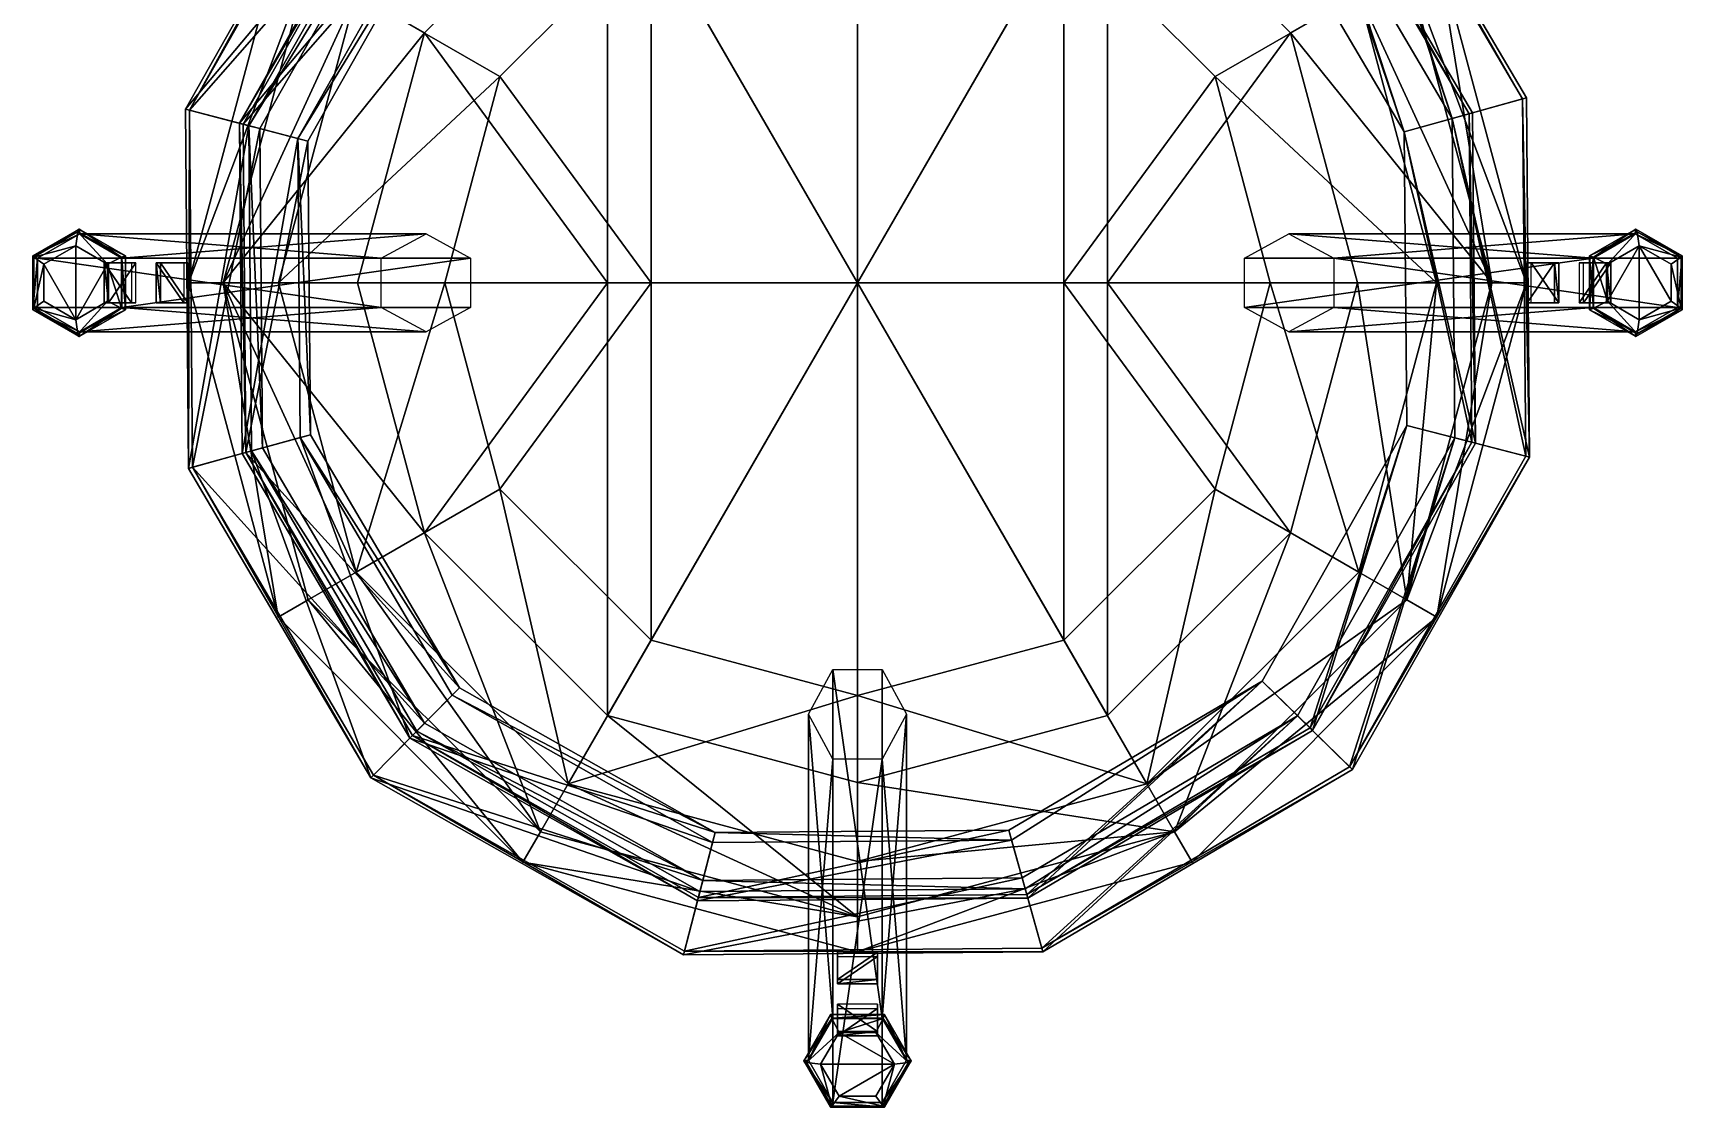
# Model space of a CAD drawing. Extents: x -0.438 to 0.438, y -0.438 to 0.438.
# Drawn here: x -0.438 to 0.438, y -0.438 to 0.133 of the extents above; entities that cross this region are included whole.
import ezdxf

# ---------------------------------------------------------------- set-up
doc = ezdxf.new("R2010")
doc.units = 0

msp = doc.modelspace()

# ---------------------------------------------------------------- linework, layer by layer
for points in [[(0, 0.2654, 1.72727), (-0.1327, 0.22984, 1.72727), (0, 0, 1.72727)], [(0.1327, 0.22984, 1.72727), (0, 0.2654, 1.72727), (0, 0, 1.72727)], [(-0.26275, 0.25821, 0.43376), (-0.35674, 0.09221, 0.43376), (-0.35471, 0.09168, 0.47441)], [(-0.26275, 0.25821, 0.43376), (-0.23801, 0.23376, 0.43278), (-0.35674, 0.09221, 0.43376)], [(-0.26126, 0.25674, 0.47441), (-0.26275, 0.25821, 0.43376), (-0.35471, 0.09168, 0.47441)], [(-0.26126, 0.25674, 0.47441), (-0.35471, 0.09168, 0.47441), (-0.23371, 0.22954, 0.48571)], [(0.31575, 0.08727, 0.43278), (0.2297, 0.23345, 0.43278), (0.25839, 0.2626, 0.43376)], [(0.25693, 0.26111, 0.47441), (0.2297, 0.23345, 0.48571), (0.31575, 0.08727, 0.48571)], [(0.25839, 0.2626, 0.43376), (0.25693, 0.26111, 0.47441), (0.35315, 0.09765, 0.47441)], [(0.35315, 0.09765, 0.47441), (0.25693, 0.26111, 0.47441), (0.31575, 0.08727, 0.48571)], [(0.35516, 0.09821, 0.43376), (0.25839, 0.2626, 0.43376), (0.35315, 0.09765, 0.47441)], [(0.35516, 0.09821, 0.43376), (0.31575, 0.08727, 0.43278), (0.25839, 0.2626, 0.43376)], [(-0.24166, 0.23741, 0.68178), (-0.2189, 0.21493, 0.68073), (-0.32809, 0.08476, 0.68178)], [(-0.24166, 0.23741, 0.68178), (-0.32809, 0.08476, 0.68178), (-0.24029, 0.23606, 0.72521)], [(0.29032, 0.08022, 0.68073), (0.2112, 0.21464, 0.68073), (0.23758, 0.24145, 0.68178)], [(0.23624, 0.24008, 0.72521), (0.2112, 0.21464, 0.73729), (0.29032, 0.08022, 0.73729)], [(0.23758, 0.24145, 0.68178), (0.23624, 0.24008, 0.72521), (0.32472, 0.08977, 0.72521)], [(0.32472, 0.08977, 0.72521), (0.23624, 0.24008, 0.72521), (0.29032, 0.08022, 0.73729)], [(0.32657, 0.09028, 0.68178), (0.23758, 0.24145, 0.68178), (0.32472, 0.08977, 0.72521)], [(0.32657, 0.09028, 0.68178), (0.29032, 0.08022, 0.68073), (0.23758, 0.24145, 0.68178)], [(-0.23801, 0.23376, 0.43278), (-0.32311, 0.08344, 0.43278), (-0.35674, 0.09221, 0.43376)], [(-0.35471, 0.09168, 0.47441), (-0.31728, 0.08193, 0.48571), (-0.23371, 0.22954, 0.48571)], [(-0.32809, 0.08476, 0.68178), (-0.32623, 0.08428, 0.72521), (-0.24029, 0.23606, 0.72521)], [(-0.24029, 0.23606, 0.72521), (-0.32623, 0.08428, 0.72521), (-0.21495, 0.21105, 0.73729)], [(-0.23801, 0.23376, 0.43278), (-0.23371, 0.22954, 0.48571), (-0.32311, 0.08344, 0.43278)], [(-0.23371, 0.22954, 0.48571), (-0.31728, 0.08193, 0.48571), (-0.32311, 0.08344, 0.43278)], [(-0.1327, 0.22984, 1.72727), (-0.22984, 0.1327, 1.72727), (-0.1327, 0, 1.72727)], [(-0.1327, 0.22984, 1.72727), (-0.1327, 0, 1.72727), (0, 0, 1.72727)], [(0.1327, 0, 1.72727), (0.1327, 0.22984, 1.72727), (0, 0, 1.72727)], [(0.22984, 0.1327, 1.72727), (0.1327, 0.22984, 1.72727), (0.1327, 0, 1.72727)], [(0.1327, 0.22984, 1.72727), (0.22984, 0.1327, 1.72727), (0.2916, 0.16836, 1.71424)], [(0.2297, 0.23345, 0.48571), (0.2297, 0.23345, 0.43278), (0.31575, 0.08727, 0.43278)], [(0.31575, 0.08727, 0.48571), (0.2297, 0.23345, 0.48571), (0.31575, 0.08727, 0.43278)], [(-0.10958, 0.18981, 1.70071), (0, 0.21917, 1.70071), (0, 0, 1.70071)], [(0, 0.21917, 1.70071), (0.10959, 0.18981, 1.70071), (0, 0, 1.70071)], [(-0.2189, 0.21493, 0.68073), (-0.29717, 0.0767, 0.68073), (-0.32809, 0.08476, 0.68178)], [(-0.32623, 0.08428, 0.72521), (-0.2918, 0.07531, 0.73729), (-0.21495, 0.21105, 0.73729)], [(-0.2189, 0.21493, 0.68073), (-0.21495, 0.21105, 0.73729), (-0.29717, 0.0767, 0.68073)], [(-0.21495, 0.21105, 0.73729), (-0.2918, 0.07531, 0.73729), (-0.29717, 0.0767, 0.68073)], [(0.2112, 0.21464, 0.73729), (0.2112, 0.21464, 0.68073), (0.29032, 0.08022, 0.68073)], [(0.29032, 0.08022, 0.73729), (0.2112, 0.21464, 0.73729), (0.29032, 0.08022, 0.68073)], [(-0.18981, 0.10959, 1.70071), (-0.26615, 0.15366, 1.65391), (-0.10958, 0.18981, 1.70071)], [(-0.18981, 0.10959, 1.70071), (-0.10958, 0.18981, 1.70071), (-0.10958, 0, 1.70071)], [(-0.10958, 0, 1.70071), (-0.10958, 0.18981, 1.70071), (0, 0, 1.70071)], [(0.10959, 0.18981, 1.70071), (0.10959, 0, 1.70071), (0, 0, 1.70071)], [(0.26616, 0.15366, 1.65391), (0.18981, 0.10959, 1.70071), (0.10959, 0.18981, 1.70071)], [(0.10959, 0.18981, 1.70071), (0.18981, 0.10959, 1.70071), (0.10959, 0, 1.70071)], [(-0.2916, 0.16836, 1.71424), (-0.30765, 0.17762, 1.68819), (-0.35525, 0, 1.68819)], [(-0.35525, 0, 1.68819), (-0.30765, 0.17762, 1.68819), (-0.2916, 0.16836, 1.66023)], [(0.30765, 0.17762, 1.68819), (0.35525, 0, 1.68819), (0.2916, 0.16836, 1.66023)], [(0.2916, 0.16836, 1.71424), (0.33672, 0, 1.71424), (0.30765, 0.17762, 1.68819)], [(0.33672, 0, 1.71424), (0.35525, 0, 1.68819), (0.30765, 0.17762, 1.68819)], [(-0.33671, 0, 1.71424), (-0.2916, 0.16836, 1.71424), (-0.35525, 0, 1.68819)], [(-0.33671, 0, 1.66023), (-0.35525, 0, 1.68819), (-0.2916, 0.16836, 1.66023)], [(-0.22984, 0.1327, 1.72727), (-0.2916, 0.16836, 1.71424), (-0.33671, 0, 1.71424)], [(-0.33671, 0, 1.66023), (-0.2916, 0.16836, 1.66023), (-0.26615, 0.15366, 1.65391)], [(0.2916, 0.16836, 1.71424), (0.22984, 0.1327, 1.72727), (0.33672, 0, 1.71424)], [(0.2916, 0.16836, 1.66023), (0.33672, 0, 1.66023), (0.26616, 0.15366, 1.65391)], [(0.35525, 0, 1.68819), (0.33672, 0, 1.66023), (0.2916, 0.16836, 1.66023)], [(-0.30733, 0, 1.65391), (-0.33671, 0, 1.66023), (-0.26615, 0.15366, 1.65391)], [(-0.30733, 0, 1.65391), (-0.26615, 0.15366, 1.65391), (-0.18981, 0.10959, 1.70071)], [(0.26616, 0.15366, 1.65391), (0.30733, 0, 1.65391), (0.18981, 0.10959, 1.70071)], [(0.33672, 0, 1.66023), (0.30733, 0, 1.65391), (0.26616, 0.15366, 1.65391)], [(-0.2654, 0, 1.72727), (-0.22984, 0.1327, 1.72727), (-0.33671, 0, 1.71424)], [(-0.22984, 0.1327, 1.72727), (-0.2654, 0, 1.72727), (-0.1327, 0, 1.72727)], [(0.2654, 0, 1.72727), (0.22984, 0.1327, 1.72727), (0.1327, 0, 1.72727)], [(0.22984, 0.1327, 1.72727), (0.2654, 0, 1.72727), (0.33672, 0, 1.71424)], [(-0.21917, 0, 1.70071), (-0.30733, 0, 1.65391), (-0.18981, 0.10959, 1.70071)], [(-0.21917, 0, 1.70071), (-0.18981, 0.10959, 1.70071), (-0.10958, 0, 1.70071)], [(0.18981, 0.10959, 1.70071), (0.21917, 0, 1.70071), (0.10959, 0, 1.70071)], [(0.30733, 0, 1.65391), (0.21917, 0, 1.70071), (0.18981, 0.10959, 1.70071)], [(0.31575, 0.08727, 0.43278), (0.35516, 0.09821, 0.43376), (0.35677, -0.09254, 0.43376)], [(0.35475, -0.09202, 0.47441), (0.35315, 0.09765, 0.47441), (0.31575, 0.08727, 0.48571)], [(0.35677, -0.09254, 0.43376), (0.35516, 0.09821, 0.43376), (0.35315, 0.09765, 0.47441)], [(0.35475, -0.09202, 0.47441), (0.35677, -0.09254, 0.43376), (0.35315, 0.09765, 0.47441)], [(-0.35674, 0.09221, 0.43376), (-0.32311, 0.08344, 0.43278), (-0.35513, -0.09855, 0.43376)], [(-0.35674, 0.09221, 0.43376), (-0.35513, -0.09855, 0.43376), (-0.35471, 0.09168, 0.47441)], [(-0.35513, -0.09855, 0.43376), (-0.35311, -0.09799, 0.47441), (-0.35471, 0.09168, 0.47441)], [(-0.35471, 0.09168, 0.47441), (-0.35311, -0.09799, 0.47441), (-0.31728, 0.08193, 0.48571)], [(0.29032, 0.08022, 0.68073), (0.32657, 0.09028, 0.68178), (0.32805, -0.08514, 0.68178)], [(0.32619, -0.08466, 0.72521), (0.32472, 0.08977, 0.72521), (0.29032, 0.08022, 0.73729)], [(0.32805, -0.08514, 0.68178), (0.32657, 0.09028, 0.68178), (0.32472, 0.08977, 0.72521)], [(0.32619, -0.08466, 0.72521), (0.32805, -0.08514, 0.68178), (0.32472, 0.08977, 0.72521)], [(-0.32311, 0.08344, 0.43278), (-0.32166, -0.0893, 0.43278), (-0.35513, -0.09855, 0.43376)], [(-0.35311, -0.09799, 0.47441), (-0.31585, -0.08769, 0.48571), (-0.31728, 0.08193, 0.48571)], [(-0.32809, 0.08476, 0.68178), (-0.32661, -0.09066, 0.68178), (-0.32476, -0.09015, 0.72521)], [(-0.32809, 0.08476, 0.68178), (-0.29717, 0.0767, 0.68073), (-0.32661, -0.09066, 0.68178)], [(-0.32623, 0.08428, 0.72521), (-0.32809, 0.08476, 0.68178), (-0.32476, -0.09015, 0.72521)], [(-0.32623, 0.08428, 0.72521), (-0.32476, -0.09015, 0.72521), (-0.2918, 0.07531, 0.73729)], [(-0.31585, -0.08769, 0.48571), (-0.32166, -0.0893, 0.43278), (-0.32311, 0.08344, 0.43278)], [(-0.31728, 0.08193, 0.48571), (-0.31585, -0.08769, 0.48571), (-0.32311, 0.08344, 0.43278)], [(0.29032, 0.08022, 0.73729), (0.29032, 0.08022, 0.68073), (0.29164, -0.07576, 0.68073)], [(0.29164, -0.07576, 0.73729), (0.32619, -0.08466, 0.72521), (0.29032, 0.08022, 0.73729)], [(0.29164, -0.07576, 0.73729), (0.29032, 0.08022, 0.73729), (0.29164, -0.07576, 0.68073)], [(0.29164, -0.07576, 0.68073), (0.29032, 0.08022, 0.68073), (0.32805, -0.08514, 0.68178)], [(0.31575, 0.08727, 0.48571), (0.31575, 0.08727, 0.43278), (0.31718, -0.08235, 0.43278)], [(0.31718, -0.08235, 0.48571), (0.35475, -0.09202, 0.47441), (0.31575, 0.08727, 0.48571)], [(0.31718, -0.08235, 0.48571), (0.31575, 0.08727, 0.48571), (0.31718, -0.08235, 0.43278)], [(0.31718, -0.08235, 0.43278), (0.31575, 0.08727, 0.43278), (0.35677, -0.09254, 0.43376)], [(-0.29717, 0.0767, 0.68073), (-0.29583, -0.08215, 0.68073), (-0.32661, -0.09066, 0.68178)], [(-0.32476, -0.09015, 0.72521), (-0.29049, -0.08067, 0.73729), (-0.2918, 0.07531, 0.73729)], [(-0.29049, -0.08067, 0.73729), (-0.29583, -0.08215, 0.68073), (-0.29717, 0.0767, 0.68073)], [(-0.2918, 0.07531, 0.73729), (-0.29049, -0.08067, 0.73729), (-0.29717, 0.0767, 0.68073)], [(-0.43775, 0.01428, 0.01508), (-0.41316, 0.02857, 0.01238), (-0.43733, 0.01354, 0.00713)], [(-0.41316, 0.02857, 0.01238), (-0.43775, 0.01428, 0.01508), (-0.41295, 0.02606, 0.0143)], [(-0.41316, 0.02857, 0.01238), (-0.41402, 0.02708, 0.00457), (-0.43733, 0.01354, 0.00713)], [(-0.43733, 0.01354, 0.00713), (-0.41402, 0.02708, 0.00457), (-0.41502, 0.01965, -0.00457)], [(-0.41502, 0.01965, -0.00457), (-0.41402, 0.02708, 0.00457), (-0.39811, 0.00982, -0.00643)], [(-0.41402, 0.02708, 0.00457), (-0.41316, 0.02857, 0.01238), (-0.3907, 0.01354, 0.00201)], [(-0.41402, 0.02708, 0.00457), (-0.3907, 0.01354, 0.00201), (-0.39811, 0.00982, -0.00643)], [(-0.41316, 0.02857, 0.01238), (-0.38857, 0.01428, 0.00968), (-0.3907, 0.01354, 0.00201)], [(-0.38857, 0.01428, 0.00968), (-0.41316, 0.02857, 0.01238), (-0.41295, 0.02606, 0.0143)], [(0.38857, 0.01428, 0.00968), (0.41316, 0.02857, 0.01238), (0.39071, 0.01354, 0.00201)], [(0.41316, 0.02857, 0.01238), (0.38857, 0.01428, 0.00968), (0.41295, 0.02606, 0.0143)], [(0.41316, 0.02857, 0.01238), (0.41402, 0.02708, 0.00457), (0.39071, 0.01354, 0.00201)], [(0.39071, 0.01354, 0.00201), (0.41402, 0.02708, 0.00457), (0.39811, 0.00982, -0.00643)], [(0.41402, 0.02708, 0.00457), (0.41502, 0.01965, -0.00457), (0.39811, 0.00982, -0.00643)], [(0.43775, 0.01428, 0.01508), (0.41316, 0.02857, 0.01238), (0.41295, 0.02606, 0.0143)], [(0.41316, 0.02857, 0.01238), (0.43775, 0.01428, 0.01508), (0.41402, 0.02708, 0.00457)], [(0.43775, 0.01428, 0.01508), (0.43734, 0.01354, 0.00713), (0.41402, 0.02708, 0.00457)], [(0.41402, 0.02708, 0.00457), (0.43734, 0.01354, 0.00713), (0.41502, 0.01965, -0.00457)], [(-0.43775, 0.01428, 0.01508), (-0.43538, 0.01303, 0.01677), (-0.41295, 0.02606, 0.0143)], [(-0.43194, 0.00982, -0.00272), (-0.43733, 0.01354, 0.00713), (-0.41502, 0.01965, -0.00457)], [(-0.43538, 0.01303, 0.01677), (-0.25295, 0.01303, 1.67838), (-0.41295, 0.02606, 0.0143)], [(-0.41502, 0.01965, -0.00457), (-0.41502, -0.01965, -0.00457), (-0.43194, 0.00982, -0.00272)], [(-0.41502, -0.01965, -0.00457), (-0.41502, 0.01965, -0.00457), (-0.39811, 0.00982, -0.00643)], [(-0.25295, 0.01303, 1.67838), (-0.22904, 0.02606, 1.68928), (-0.41295, 0.02606, 0.0143)], [(-0.41295, 0.02606, 0.0143), (-0.22904, 0.02606, 1.68928), (-0.39052, 0.01303, 0.01184)], [(-0.39052, 0.01303, 0.01184), (-0.38857, 0.01428, 0.00968), (-0.41295, 0.02606, 0.0143)], [(-0.22904, 0.02606, 1.68928), (-0.20539, 0.01303, 1.7031), (-0.39052, 0.01303, 0.01184)], [(0.39052, 0.01303, 0.01184), (0.20539, 0.01303, 1.7031), (0.22904, 0.02606, 1.68928)], [(0.41295, 0.02606, 0.0143), (0.22904, 0.02606, 1.68928), (0.25295, 0.01303, 1.67838)], [(0.41295, 0.02606, 0.0143), (0.39052, 0.01303, 0.01184), (0.22904, 0.02606, 1.68928)], [(0.43539, 0.01303, 0.01677), (0.41295, 0.02606, 0.0143), (0.25295, 0.01303, 1.67838)], [(0.38857, 0.01428, 0.00968), (0.39052, 0.01303, 0.01184), (0.41295, 0.02606, 0.0143)], [(0.41502, 0.01965, -0.00457), (0.41502, -0.01965, -0.00457), (0.39811, -0.00982, -0.00643)], [(0.39811, 0.00982, -0.00643), (0.41502, 0.01965, -0.00457), (0.39811, -0.00982, -0.00643)], [(0.43539, 0.01303, 0.01677), (0.43775, 0.01428, 0.01508), (0.41295, 0.02606, 0.0143)], [(0.41502, 0.01965, -0.00457), (0.43194, 0.00982, -0.00272), (0.43194, -0.00982, -0.00272)], [(0.43734, 0.01354, 0.00713), (0.43194, 0.00982, -0.00272), (0.41502, 0.01965, -0.00457)], [(0.41502, -0.01965, -0.00457), (0.41502, 0.01965, -0.00457), (0.43194, -0.00982, -0.00272)], [(-0.43775, 0.01428, 0.01508), (-0.43733, 0.01354, 0.00713), (-0.43733, -0.01354, 0.00713)], [(-0.43775, -0.01428, 0.01508), (-0.43775, 0.01428, 0.01508), (-0.43733, -0.01354, 0.00713)], [(-0.43775, 0.01428, 0.01508), (-0.43775, -0.01428, 0.01508), (-0.43538, 0.01303, 0.01677)], [(-0.43775, -0.01428, 0.01508), (-0.43538, -0.01303, 0.01677), (-0.43538, 0.01303, 0.01677)], [(-0.43733, -0.01354, 0.00713), (-0.43733, 0.01354, 0.00713), (-0.43194, 0.00982, -0.00272)], [(-0.43194, -0.00982, -0.00272), (-0.43733, -0.01354, 0.00713), (-0.43194, 0.00982, -0.00272)], [(-0.25295, -0.01303, 1.67838), (-0.25295, 0.01303, 1.67838), (-0.43538, 0.01303, 0.01677)], [(-0.43538, -0.01303, 0.01677), (-0.25295, -0.01303, 1.67838), (-0.43538, 0.01303, 0.01677)], [(-0.41502, -0.01965, -0.00457), (-0.43194, -0.00982, -0.00272), (-0.43194, 0.00982, -0.00272)], [(-0.39811, -0.00982, -0.00643), (-0.41502, -0.01965, -0.00457), (-0.39811, 0.00982, -0.00643)], [(-0.38536, 0.01059, 0.44502), (-0.39992, 0.01059, 0.44662), (-0.39765, 0.01059, 0.46738)], [(-0.39992, 0.01059, 0.44662), (-0.38536, 0.01059, 0.44502), (-0.38536, -0.01059, 0.44502)], [(-0.39765, -0.01059, 0.46738), (-0.39765, 0.01059, 0.46738), (-0.39992, 0.01059, 0.44662)], [(-0.39992, -0.01059, 0.44662), (-0.39992, 0.01059, 0.44662), (-0.38536, -0.01059, 0.44502)], [(-0.39992, -0.01059, 0.44662), (-0.39765, -0.01059, 0.46738), (-0.39992, 0.01059, 0.44662)], [(-0.3907, 0.01354, 0.00201), (-0.3907, -0.01354, 0.00201), (-0.39811, 0.00982, -0.00643)], [(-0.3907, -0.01354, 0.00201), (-0.39811, -0.00982, -0.00643), (-0.39811, 0.00982, -0.00643)], [(-0.39765, -0.01059, 0.46738), (-0.38309, -0.01059, 0.46578), (-0.38309, 0.01059, 0.46578)], [(-0.38309, 0.01059, 0.46578), (-0.38536, 0.01059, 0.44502), (-0.39765, 0.01059, 0.46738)], [(-0.39765, 0.01059, 0.46738), (-0.39765, -0.01059, 0.46738), (-0.38309, 0.01059, 0.46578)], [(-0.38857, 0.01428, 0.00968), (-0.38857, -0.01428, 0.00968), (-0.3907, 0.01354, 0.00201)], [(-0.38857, -0.01428, 0.00968), (-0.3907, -0.01354, 0.00201), (-0.3907, 0.01354, 0.00201)], [(-0.38857, -0.01428, 0.00968), (-0.38857, 0.01428, 0.00968), (-0.39052, 0.01303, 0.01184)], [(-0.20539, 0.01303, 1.7031), (-0.20539, -0.01303, 1.7031), (-0.39052, -0.01303, 0.01184)], [(-0.39052, 0.01303, 0.01184), (-0.20539, 0.01303, 1.7031), (-0.39052, -0.01303, 0.01184)], [(-0.39052, -0.01303, 0.01184), (-0.38857, -0.01428, 0.00968), (-0.39052, 0.01303, 0.01184)], [(-0.37231, 0.01059, 0.69827), (-0.35775, 0.01059, 0.69667), (-0.35775, -0.01059, 0.69667)], [(-0.35775, 0.01059, 0.69667), (-0.37231, 0.01059, 0.69827), (-0.37003, 0.01059, 0.71903)], [(-0.37003, -0.01059, 0.71903), (-0.37003, 0.01059, 0.71903), (-0.37231, 0.01059, 0.69827)], [(-0.37231, -0.01059, 0.69827), (-0.37231, 0.01059, 0.69827), (-0.35775, -0.01059, 0.69667)], [(-0.37231, -0.01059, 0.69827), (-0.37003, -0.01059, 0.71903), (-0.37231, 0.01059, 0.69827)], [(-0.37003, 0.01059, 0.71903), (-0.37003, -0.01059, 0.71903), (-0.35547, -0.01059, 0.71743)], [(-0.35547, 0.01059, 0.71743), (-0.35775, 0.01059, 0.69667), (-0.37003, 0.01059, 0.71903)], [(-0.35547, 0.01059, 0.71743), (-0.37003, 0.01059, 0.71903), (-0.35547, -0.01059, 0.71743)], [(0.20539, -0.01303, 1.7031), (0.20539, 0.01303, 1.7031), (0.39052, 0.01303, 0.01184)], [(0.39052, -0.01303, 0.01184), (0.20539, -0.01303, 1.7031), (0.39052, 0.01303, 0.01184)], [(0.25295, 0.01303, 1.67838), (0.25295, -0.01303, 1.67838), (0.43539, -0.01303, 0.01677)], [(0.43539, 0.01303, 0.01677), (0.25295, 0.01303, 1.67838), (0.43539, -0.01303, 0.01677)], [(0.37003, 0.01059, 0.71903), (0.35547, 0.01059, 0.71743), (0.35547, -0.01059, 0.71743)], [(0.35547, 0.01059, 0.71743), (0.37003, 0.01059, 0.71903), (0.35775, 0.01059, 0.69667)], [(0.37003, -0.01059, 0.71903), (0.37003, 0.01059, 0.71903), (0.35547, -0.01059, 0.71743)], [(0.37231, -0.01059, 0.69827), (0.35775, -0.01059, 0.69667), (0.35775, 0.01059, 0.69667)], [(0.37003, 0.01059, 0.71903), (0.37231, 0.01059, 0.69827), (0.35775, 0.01059, 0.69667)], [(0.37231, 0.01059, 0.69827), (0.37231, -0.01059, 0.69827), (0.35775, 0.01059, 0.69667)], [(0.37003, 0.01059, 0.71903), (0.37003, -0.01059, 0.71903), (0.37231, -0.01059, 0.69827)], [(0.37231, 0.01059, 0.69827), (0.37003, 0.01059, 0.71903), (0.37231, -0.01059, 0.69827)], [(0.39765, 0.01059, 0.46738), (0.38309, 0.01059, 0.46578), (0.38309, -0.01059, 0.46578)], [(0.38309, 0.01059, 0.46578), (0.39765, 0.01059, 0.46738), (0.38537, 0.01059, 0.44502)], [(0.39765, -0.01059, 0.46738), (0.39765, 0.01059, 0.46738), (0.38309, -0.01059, 0.46578)], [(0.39993, 0.01059, 0.44662), (0.39993, -0.01059, 0.44662), (0.38537, -0.01059, 0.44502)], [(0.39765, 0.01059, 0.46738), (0.39993, 0.01059, 0.44662), (0.38537, 0.01059, 0.44502)], [(0.38537, 0.01059, 0.44502), (0.39993, 0.01059, 0.44662), (0.38537, -0.01059, 0.44502)], [(0.38857, 0.01428, 0.00968), (0.39071, 0.01354, 0.00201), (0.39071, -0.01354, 0.00201)], [(0.38857, -0.01428, 0.00968), (0.38857, 0.01428, 0.00968), (0.39071, -0.01354, 0.00201)], [(0.38857, 0.01428, 0.00968), (0.38857, -0.01428, 0.00968), (0.39052, 0.01303, 0.01184)], [(0.38857, -0.01428, 0.00968), (0.39052, -0.01303, 0.01184), (0.39052, 0.01303, 0.01184)], [(0.39071, 0.01354, 0.00201), (0.39811, 0.00982, -0.00643), (0.39811, -0.00982, -0.00643)], [(0.39071, -0.01354, 0.00201), (0.39071, 0.01354, 0.00201), (0.39811, -0.00982, -0.00643)], [(0.39765, 0.01059, 0.46738), (0.39765, -0.01059, 0.46738), (0.39993, -0.01059, 0.44662)], [(0.39993, 0.01059, 0.44662), (0.39765, 0.01059, 0.46738), (0.39993, -0.01059, 0.44662)], [(0.43734, 0.01354, 0.00713), (0.43734, -0.01354, 0.00713), (0.43194, 0.00982, -0.00272)], [(0.43734, -0.01354, 0.00713), (0.43194, -0.00982, -0.00272), (0.43194, 0.00982, -0.00272)], [(0.43775, 0.01428, 0.01508), (0.43539, 0.01303, 0.01677), (0.43539, -0.01303, 0.01677)], [(0.43775, -0.01428, 0.01508), (0.43775, 0.01428, 0.01508), (0.43539, -0.01303, 0.01677)], [(0.43775, 0.01428, 0.01508), (0.43775, -0.01428, 0.01508), (0.43734, 0.01354, 0.00713)], [(0.43775, -0.01428, 0.01508), (0.43734, -0.01354, 0.00713), (0.43734, 0.01354, 0.00713)], [(-0.33671, 0, 1.71424), (-0.35525, 0, 1.68819), (-0.30765, -0.17762, 1.68819)], [(-0.30765, -0.17762, 1.68819), (-0.35525, 0, 1.68819), (-0.33671, 0, 1.66023)], [(-0.22984, -0.1327, 1.72727), (-0.2654, 0, 1.72727), (-0.33671, 0, 1.71424)], [(-0.33671, 0, 1.66023), (-0.30733, 0, 1.65391), (-0.26615, -0.15366, 1.65391)], [(-0.2916, -0.16836, 1.71424), (-0.33671, 0, 1.71424), (-0.30765, -0.17762, 1.68819)], [(-0.2916, -0.16836, 1.71424), (-0.22984, -0.1327, 1.72727), (-0.33671, 0, 1.71424)], [(-0.2916, -0.16836, 1.66023), (-0.30765, -0.17762, 1.68819), (-0.33671, 0, 1.66023)], [(-0.2916, -0.16836, 1.66023), (-0.33671, 0, 1.66023), (-0.26615, -0.15366, 1.65391)], [(-0.26615, -0.15366, 1.65391), (-0.30733, 0, 1.65391), (-0.21917, 0, 1.70071)], [(-0.18981, -0.10958, 1.70071), (-0.26615, -0.15366, 1.65391), (-0.21917, 0, 1.70071)], [(-0.2654, 0, 1.72727), (-0.22984, -0.1327, 1.72727), (-0.1327, 0, 1.72727)], [(-0.22984, -0.1327, 1.72727), (-0.1327, -0.22984, 1.72727), (-0.1327, 0, 1.72727)], [(-0.18981, -0.10958, 1.70071), (-0.21917, 0, 1.70071), (-0.10958, 0, 1.70071)], [(-0.10958, -0.18981, 1.70071), (-0.18981, -0.10958, 1.70071), (-0.10958, 0, 1.70071)], [(-0.1327, -0.22984, 1.72727), (0, -0.2654, 1.72727), (0, 0, 1.72727)], [(-0.1327, 0, 1.72727), (-0.1327, -0.22984, 1.72727), (0, 0, 1.72727)], [(-0.10958, -0.18981, 1.70071), (-0.10958, 0, 1.70071), (0, 0, 1.70071)], [(0, -0.21917, 1.70071), (-0.10958, -0.18981, 1.70071), (0, 0, 1.70071)], [(0.1327, -0.22984, 1.72727), (0.1327, 0, 1.72727), (0, 0, 1.72727)], [(0.10959, -0.18981, 1.70071), (0, -0.21917, 1.70071), (0, 0, 1.70071)], [(0, -0.2654, 1.72727), (0.1327, -0.22984, 1.72727), (0, 0, 1.72727)], [(0.10959, 0, 1.70071), (0.10959, -0.18981, 1.70071), (0, 0, 1.70071)], [(0.18981, -0.10958, 1.70071), (0.10959, -0.18981, 1.70071), (0.10959, 0, 1.70071)], [(0.21917, 0, 1.70071), (0.18981, -0.10958, 1.70071), (0.10959, 0, 1.70071)], [(0.22984, -0.1327, 1.72727), (0.2654, 0, 1.72727), (0.1327, 0, 1.72727)], [(0.1327, -0.22984, 1.72727), (0.22984, -0.1327, 1.72727), (0.1327, 0, 1.72727)], [(0.26615, -0.15366, 1.65391), (0.18981, -0.10958, 1.70071), (0.21917, 0, 1.70071)], [(0.30733, 0, 1.65391), (0.26615, -0.15366, 1.65391), (0.21917, 0, 1.70071)], [(0.2654, 0, 1.72727), (0.22984, -0.1327, 1.72727), (0.2916, -0.16836, 1.71424)], [(0.33672, 0, 1.71424), (0.2654, 0, 1.72727), (0.2916, -0.16836, 1.71424)], [(0.2916, -0.16836, 1.66023), (0.26615, -0.15366, 1.65391), (0.30733, 0, 1.65391)], [(0.2916, -0.16836, 1.71424), (0.30765, -0.17762, 1.68819), (0.35525, 0, 1.68819)], [(0.30765, -0.17762, 1.68819), (0.2916, -0.16836, 1.66023), (0.33672, 0, 1.66023)], [(0.33672, 0, 1.71424), (0.2916, -0.16836, 1.71424), (0.35525, 0, 1.68819)], [(0.33672, 0, 1.66023), (0.2916, -0.16836, 1.66023), (0.30733, 0, 1.65391)], [(0.35525, 0, 1.68819), (0.30765, -0.17762, 1.68819), (0.33672, 0, 1.66023)], [(-0.43538, -0.01303, 0.01677), (-0.43775, -0.01428, 0.01508), (-0.41295, -0.02606, 0.0143)], [(-0.41316, -0.02856, 0.01238), (-0.43775, -0.01428, 0.01508), (-0.43733, -0.01354, 0.00713)], [(-0.43775, -0.01428, 0.01508), (-0.41316, -0.02856, 0.01238), (-0.41295, -0.02606, 0.0143)], [(-0.43733, -0.01354, 0.00713), (-0.43194, -0.00982, -0.00272), (-0.41502, -0.01965, -0.00457)], [(-0.41402, -0.02708, 0.00457), (-0.43733, -0.01354, 0.00713), (-0.41502, -0.01965, -0.00457)], [(-0.41402, -0.02708, 0.00457), (-0.41316, -0.02856, 0.01238), (-0.43733, -0.01354, 0.00713)], [(-0.43538, -0.01303, 0.01677), (-0.41295, -0.02606, 0.0143), (-0.25295, -0.01303, 1.67838)], [(-0.41402, -0.02708, 0.00457), (-0.41502, -0.01965, -0.00457), (-0.39811, -0.00982, -0.00643)], [(-0.3907, -0.01354, 0.00201), (-0.41402, -0.02708, 0.00457), (-0.39811, -0.00982, -0.00643)], [(-0.41316, -0.02856, 0.01238), (-0.41402, -0.02708, 0.00457), (-0.3907, -0.01354, 0.00201)], [(-0.38857, -0.01428, 0.00968), (-0.41316, -0.02856, 0.01238), (-0.3907, -0.01354, 0.00201)], [(-0.41316, -0.02856, 0.01238), (-0.38857, -0.01428, 0.00968), (-0.41295, -0.02606, 0.0143)], [(-0.41295, -0.02606, 0.0143), (-0.22904, -0.02606, 1.68928), (-0.25295, -0.01303, 1.67838)], [(-0.38857, -0.01428, 0.00968), (-0.39052, -0.01303, 0.01184), (-0.41295, -0.02606, 0.0143)], [(-0.41295, -0.02606, 0.0143), (-0.39052, -0.01303, 0.01184), (-0.22904, -0.02606, 1.68928)], [(-0.39765, -0.01059, 0.46738), (-0.39992, -0.01059, 0.44662), (-0.38536, -0.01059, 0.44502)], [(-0.38309, -0.01059, 0.46578), (-0.39765, -0.01059, 0.46738), (-0.38536, -0.01059, 0.44502)], [(-0.39052, -0.01303, 0.01184), (-0.20539, -0.01303, 1.7031), (-0.22904, -0.02606, 1.68928)], [(-0.37003, -0.01059, 0.71903), (-0.37231, -0.01059, 0.69827), (-0.35775, -0.01059, 0.69667)], [(-0.35547, -0.01059, 0.71743), (-0.37003, -0.01059, 0.71903), (-0.35775, -0.01059, 0.69667)], [(0.22904, -0.02606, 1.68928), (0.20539, -0.01303, 1.7031), (0.39052, -0.01303, 0.01184)], [(0.25295, -0.01303, 1.67838), (0.22904, -0.02606, 1.68928), (0.41295, -0.02606, 0.0143)], [(0.41295, -0.02606, 0.0143), (0.22904, -0.02606, 1.68928), (0.39052, -0.01303, 0.01184)], [(0.43539, -0.01303, 0.01677), (0.25295, -0.01303, 1.67838), (0.41295, -0.02606, 0.0143)], [(0.35547, -0.01059, 0.71743), (0.35775, -0.01059, 0.69667), (0.37003, -0.01059, 0.71903)], [(0.35775, -0.01059, 0.69667), (0.37231, -0.01059, 0.69827), (0.37003, -0.01059, 0.71903)], [(0.38309, -0.01059, 0.46578), (0.38537, -0.01059, 0.44502), (0.39765, -0.01059, 0.46738)], [(0.38537, -0.01059, 0.44502), (0.39993, -0.01059, 0.44662), (0.39765, -0.01059, 0.46738)], [(0.39052, -0.01303, 0.01184), (0.38857, -0.01428, 0.00968), (0.41295, -0.02606, 0.0143)], [(0.41316, -0.02856, 0.01238), (0.38857, -0.01428, 0.00968), (0.39071, -0.01354, 0.00201)], [(0.38857, -0.01428, 0.00968), (0.41316, -0.02856, 0.01238), (0.41295, -0.02606, 0.0143)], [(0.41402, -0.02708, 0.00457), (0.39071, -0.01354, 0.00201), (0.39811, -0.00982, -0.00643)], [(0.41402, -0.02708, 0.00457), (0.41316, -0.02856, 0.01238), (0.39071, -0.01354, 0.00201)], [(0.41502, -0.01965, -0.00457), (0.41402, -0.02708, 0.00457), (0.39811, -0.00982, -0.00643)], [(0.43775, -0.01428, 0.01508), (0.43539, -0.01303, 0.01677), (0.41295, -0.02606, 0.0143)], [(0.41316, -0.02856, 0.01238), (0.43775, -0.01428, 0.01508), (0.41295, -0.02606, 0.0143)], [(0.43775, -0.01428, 0.01508), (0.41316, -0.02856, 0.01238), (0.41402, -0.02708, 0.00457)], [(0.43734, -0.01354, 0.00713), (0.41402, -0.02708, 0.00457), (0.41502, -0.01965, -0.00457)], [(0.43734, -0.01354, 0.00713), (0.43775, -0.01428, 0.01508), (0.41402, -0.02708, 0.00457)], [(0.43194, -0.00982, -0.00272), (0.43734, -0.01354, 0.00713), (0.41502, -0.01965, -0.00457)], [(0.29164, -0.07576, 0.73729), (0.29164, -0.07576, 0.68073), (0.21479, -0.2115, 0.68073)], [(0.21479, -0.2115, 0.73729), (0.24026, -0.23644, 0.72521), (0.29164, -0.07576, 0.73729)], [(0.21479, -0.2115, 0.73729), (0.29164, -0.07576, 0.73729), (0.21479, -0.2115, 0.68073)], [(0.21479, -0.2115, 0.68073), (0.29164, -0.07576, 0.68073), (0.24163, -0.23779, 0.68178)], [(0.24026, -0.23644, 0.72521), (0.32619, -0.08466, 0.72521), (0.29164, -0.07576, 0.73729)], [(0.29164, -0.07576, 0.68073), (0.32805, -0.08514, 0.68178), (0.24163, -0.23779, 0.68178)], [(-0.32661, -0.09066, 0.68178), (-0.29583, -0.08215, 0.68073), (-0.23762, -0.24183, 0.68178)], [(-0.29049, -0.08067, 0.73729), (-0.32476, -0.09015, 0.72521), (-0.21136, -0.2151, 0.73729)], [(-0.29049, -0.08067, 0.73729), (-0.21136, -0.2151, 0.73729), (-0.29583, -0.08215, 0.68073)], [(-0.29583, -0.08215, 0.68073), (-0.21524, -0.21905, 0.68073), (-0.23762, -0.24183, 0.68178)], [(-0.21136, -0.2151, 0.73729), (-0.21524, -0.21905, 0.68073), (-0.29583, -0.08215, 0.68073)], [(0.31718, -0.08235, 0.48571), (0.31718, -0.08235, 0.43278), (0.23361, -0.22996, 0.43278)], [(0.23361, -0.22996, 0.48571), (0.2613, -0.25708, 0.47441), (0.31718, -0.08235, 0.48571)], [(0.23361, -0.22996, 0.48571), (0.31718, -0.08235, 0.48571), (0.23361, -0.22996, 0.43278)], [(0.23361, -0.22996, 0.43278), (0.31718, -0.08235, 0.43278), (0.26279, -0.25854, 0.43376)], [(0.24026, -0.23644, 0.72521), (0.24163, -0.23779, 0.68178), (0.32619, -0.08466, 0.72521)], [(0.24163, -0.23779, 0.68178), (0.32805, -0.08514, 0.68178), (0.32619, -0.08466, 0.72521)], [(0.2613, -0.25708, 0.47441), (0.35475, -0.09202, 0.47441), (0.31718, -0.08235, 0.48571)], [(0.31718, -0.08235, 0.43278), (0.35677, -0.09254, 0.43376), (0.26279, -0.25854, 0.43376)], [(-0.35513, -0.09855, 0.43376), (-0.32166, -0.0893, 0.43278), (-0.25836, -0.26294, 0.43376)], [(-0.31585, -0.08769, 0.48571), (-0.35311, -0.09799, 0.47441), (-0.2298, -0.23387, 0.48571)], [(-0.32661, -0.09066, 0.68178), (-0.23762, -0.24183, 0.68178), (-0.32476, -0.09015, 0.72521)], [(-0.32476, -0.09015, 0.72521), (-0.23627, -0.24046, 0.72521), (-0.21136, -0.2151, 0.73729)], [(-0.23762, -0.24183, 0.68178), (-0.23627, -0.24046, 0.72521), (-0.32476, -0.09015, 0.72521)], [(-0.31585, -0.08769, 0.48571), (-0.2298, -0.23387, 0.48571), (-0.32166, -0.0893, 0.43278)], [(-0.32166, -0.0893, 0.43278), (-0.23403, -0.23816, 0.43278), (-0.25836, -0.26294, 0.43376)], [(-0.2298, -0.23387, 0.48571), (-0.23403, -0.23816, 0.43278), (-0.32166, -0.0893, 0.43278)], [(0.35677, -0.09254, 0.43376), (0.35475, -0.09202, 0.47441), (0.2613, -0.25708, 0.47441)], [(0.26279, -0.25854, 0.43376), (0.35677, -0.09254, 0.43376), (0.2613, -0.25708, 0.47441)], [(-0.35513, -0.09855, 0.43376), (-0.25836, -0.26294, 0.43376), (-0.35311, -0.09799, 0.47441)], [(-0.35311, -0.09799, 0.47441), (-0.25689, -0.26145, 0.47441), (-0.2298, -0.23387, 0.48571)], [(-0.25836, -0.26294, 0.43376), (-0.25689, -0.26145, 0.47441), (-0.35311, -0.09799, 0.47441)], [(-0.15366, -0.26615, 1.65391), (-0.26615, -0.15366, 1.65391), (-0.18981, -0.10958, 1.70071)], [(-0.10958, -0.18981, 1.70071), (-0.15366, -0.26615, 1.65391), (-0.18981, -0.10958, 1.70071)], [(0.15366, -0.26615, 1.65391), (0.10959, -0.18981, 1.70071), (0.18981, -0.10958, 1.70071)], [(0.26615, -0.15366, 1.65391), (0.15366, -0.26615, 1.65391), (0.18981, -0.10958, 1.70071)], [(-0.22984, -0.1327, 1.72727), (-0.2916, -0.16836, 1.71424), (-0.16836, -0.2916, 1.71424)], [(-0.1327, -0.22984, 1.72727), (-0.22984, -0.1327, 1.72727), (-0.16836, -0.2916, 1.71424)], [(0.22984, -0.1327, 1.72727), (0.1327, -0.22984, 1.72727), (0.16836, -0.2916, 1.71424)], [(0.2916, -0.16836, 1.71424), (0.22984, -0.1327, 1.72727), (0.16836, -0.2916, 1.71424)], [(-0.16836, -0.2916, 1.66023), (-0.2916, -0.16836, 1.66023), (-0.26615, -0.15366, 1.65391)], [(-0.15366, -0.26615, 1.65391), (-0.16836, -0.2916, 1.66023), (-0.26615, -0.15366, 1.65391)], [(0.26615, -0.15366, 1.65391), (0.2916, -0.16836, 1.66023), (0.15366, -0.26615, 1.65391)], [(-0.2916, -0.16836, 1.71424), (-0.30765, -0.17762, 1.68819), (-0.17762, -0.30765, 1.68819)], [(-0.17762, -0.30765, 1.68819), (-0.30765, -0.17762, 1.68819), (-0.2916, -0.16836, 1.66023)], [(-0.16836, -0.2916, 1.71424), (-0.2916, -0.16836, 1.71424), (-0.17762, -0.30765, 1.68819)], [(-0.16836, -0.2916, 1.66023), (-0.17762, -0.30765, 1.68819), (-0.2916, -0.16836, 1.66023)], [(0.2916, -0.16836, 1.66023), (0.16836, -0.2916, 1.66023), (0.15366, -0.26615, 1.65391)], [(0.2916, -0.16836, 1.66023), (0.30765, -0.17762, 1.68819), (0.16836, -0.2916, 1.66023)], [(0.2916, -0.16836, 1.71424), (0.16836, -0.2916, 1.71424), (0.30765, -0.17762, 1.68819)], [(0.30765, -0.17762, 1.68819), (0.17762, -0.30765, 1.68819), (0.16836, -0.2916, 1.66023)], [(0.16836, -0.2916, 1.71424), (0.17762, -0.30765, 1.68819), (0.30765, -0.17762, 1.68819)], [(-0.15366, -0.26615, 1.65391), (-0.10958, -0.18981, 1.70071), (0, -0.21917, 1.70071)], [(0.10959, -0.18981, 1.70071), (0.15366, -0.26615, 1.65391), (0, -0.21917, 1.70071)], [(-0.02606, -0.22904, 1.68928), (-0.01303, -0.20539, 1.7031), (-0.01303, -0.39052, 0.01184)], [(-0.01303, -0.20539, 1.7031), (0.01303, -0.20539, 1.7031), (0.01303, -0.39052, 0.01184)], [(-0.01303, -0.39052, 0.01184), (-0.01303, -0.20539, 1.7031), (0.01303, -0.39052, 0.01184)], [(0.01303, -0.39052, 0.01184), (0.01303, -0.20539, 1.7031), (0.02606, -0.22904, 1.68928)], [(-0.21136, -0.2151, 0.73729), (-0.23627, -0.24046, 0.72521), (-0.07562, -0.29195, 0.73729)], [(-0.21136, -0.2151, 0.73729), (-0.07562, -0.29195, 0.73729), (-0.21524, -0.21905, 0.68073)], [(0.08036, -0.29063, 0.73729), (0.21479, -0.2115, 0.73729), (0.21479, -0.2115, 0.68073)], [(0.08036, -0.29063, 0.73729), (0.08994, -0.32493, 0.72521), (0.21479, -0.2115, 0.73729)], [(0.08184, -0.29597, 0.68073), (0.08036, -0.29063, 0.73729), (0.21479, -0.2115, 0.68073)], [(0.08184, -0.29597, 0.68073), (0.21479, -0.2115, 0.68073), (0.09045, -0.32678, 0.68178)], [(0.08994, -0.32493, 0.72521), (0.24026, -0.23644, 0.72521), (0.21479, -0.2115, 0.73729)], [(0.21479, -0.2115, 0.68073), (0.24163, -0.23779, 0.68178), (0.09045, -0.32678, 0.68178)], [(-0.21524, -0.21905, 0.68073), (-0.07701, -0.29731, 0.68073), (-0.23762, -0.24183, 0.68178)], [(-0.07562, -0.29195, 0.73729), (-0.07701, -0.29731, 0.68073), (-0.21524, -0.21905, 0.68073)], [(0, -0.30733, 1.65391), (-0.15366, -0.26615, 1.65391), (0, -0.21917, 1.70071)], [(0.15366, -0.26615, 1.65391), (0, -0.30733, 1.65391), (0, -0.21917, 1.70071)], [(-0.2298, -0.23387, 0.48571), (-0.25689, -0.26145, 0.47441), (-0.08219, -0.31744, 0.48571)], [(-0.2298, -0.23387, 0.48571), (-0.08219, -0.31744, 0.48571), (-0.23403, -0.23816, 0.43278)], [(-0.1327, -0.22984, 1.72727), (-0.16836, -0.2916, 1.71424), (0, -0.33671, 1.71424)], [(0, -0.2654, 1.72727), (-0.1327, -0.22984, 1.72727), (0, -0.33671, 1.71424)], [(-0.01303, -0.25295, 1.67838), (-0.02606, -0.22904, 1.68928), (-0.02606, -0.41295, 0.0143)], [(-0.02606, -0.41295, 0.0143), (-0.02606, -0.22904, 1.68928), (-0.01303, -0.39052, 0.01184)], [(0.1327, -0.22984, 1.72727), (0, -0.2654, 1.72727), (0.16836, -0.2916, 1.71424)], [(0.02606, -0.41295, 0.0143), (0.02606, -0.22904, 1.68928), (0.01303, -0.25295, 1.67838)], [(0.02606, -0.41295, 0.0143), (0.01303, -0.39052, 0.01184), (0.02606, -0.22904, 1.68928)], [(0.08743, -0.31601, 0.48571), (0.23361, -0.22996, 0.48571), (0.23361, -0.22996, 0.43278)], [(0.08743, -0.31601, 0.48571), (0.09784, -0.3533, 0.47441), (0.23361, -0.22996, 0.48571)], [(0.08904, -0.32181, 0.43278), (0.08743, -0.31601, 0.48571), (0.23361, -0.22996, 0.43278)], [(0.08904, -0.32181, 0.43278), (0.23361, -0.22996, 0.43278), (0.0984, -0.35531, 0.43376)], [(0.09784, -0.3533, 0.47441), (0.2613, -0.25708, 0.47441), (0.23361, -0.22996, 0.48571)], [(0.23361, -0.22996, 0.43278), (0.26279, -0.25854, 0.43376), (0.0984, -0.35531, 0.43376)], [(-0.23403, -0.23816, 0.43278), (-0.0837, -0.32327, 0.43278), (-0.25836, -0.26294, 0.43376)], [(-0.23762, -0.24183, 0.68178), (-0.08497, -0.32826, 0.68178), (-0.23627, -0.24046, 0.72521)], [(-0.07701, -0.29731, 0.68073), (-0.08497, -0.32826, 0.68178), (-0.23762, -0.24183, 0.68178)], [(-0.23627, -0.24046, 0.72521), (-0.08448, -0.3264, 0.72521), (-0.07562, -0.29195, 0.73729)], [(-0.08497, -0.32826, 0.68178), (-0.08448, -0.3264, 0.72521), (-0.23627, -0.24046, 0.72521)], [(-0.08219, -0.31744, 0.48571), (-0.0837, -0.32327, 0.43278), (-0.23403, -0.23816, 0.43278)], [(0.24163, -0.23779, 0.68178), (0.24026, -0.23644, 0.72521), (0.08994, -0.32493, 0.72521)], [(0.09045, -0.32678, 0.68178), (0.24163, -0.23779, 0.68178), (0.08994, -0.32493, 0.72521)], [(-0.01303, -0.43538, 0.01677), (-0.01303, -0.25295, 1.67838), (-0.02606, -0.41295, 0.0143)], [(0.01303, -0.25295, 1.67838), (-0.01303, -0.25295, 1.67838), (-0.01303, -0.43538, 0.01677)], [(0.01303, -0.43538, 0.01677), (0.01303, -0.25295, 1.67838), (-0.01303, -0.43538, 0.01677)], [(0.01303, -0.43538, 0.01677), (0.02606, -0.41295, 0.0143), (0.01303, -0.25295, 1.67838)], [(-0.25836, -0.26294, 0.43376), (-0.09236, -0.35692, 0.43376), (-0.25689, -0.26145, 0.47441)], [(-0.25689, -0.26145, 0.47441), (-0.09183, -0.3549, 0.47441), (-0.08219, -0.31744, 0.48571)], [(-0.09236, -0.35692, 0.43376), (-0.09183, -0.3549, 0.47441), (-0.25689, -0.26145, 0.47441)], [(0.26279, -0.25854, 0.43376), (0.2613, -0.25708, 0.47441), (0.09784, -0.3533, 0.47441)], [(0.0984, -0.35531, 0.43376), (0.26279, -0.25854, 0.43376), (0.09784, -0.3533, 0.47441)], [(-0.0837, -0.32327, 0.43278), (-0.09236, -0.35692, 0.43376), (-0.25836, -0.26294, 0.43376)], [(0, -0.33671, 1.66023), (-0.16836, -0.2916, 1.66023), (-0.15366, -0.26615, 1.65391)], [(0, -0.30733, 1.65391), (0, -0.33671, 1.66023), (-0.15366, -0.26615, 1.65391)], [(0, -0.2654, 1.72727), (0, -0.33671, 1.71424), (0.16836, -0.2916, 1.71424)], [(0.15366, -0.26615, 1.65391), (0.16836, -0.2916, 1.66023), (0, -0.30733, 1.65391)], [(0, -0.33671, 1.71424), (-0.16836, -0.2916, 1.71424), (-0.17762, -0.30765, 1.68819)], [(-0.17762, -0.30765, 1.68819), (-0.16836, -0.2916, 1.66023), (0, -0.33671, 1.66023)], [(0.08184, -0.29597, 0.68073), (0.09045, -0.32678, 0.68178), (-0.08497, -0.32826, 0.68178)], [(-0.07701, -0.29731, 0.68073), (0.08184, -0.29597, 0.68073), (-0.08497, -0.32826, 0.68178)], [(-0.08448, -0.3264, 0.72521), (0.08994, -0.32493, 0.72521), (0.08036, -0.29063, 0.73729)], [(-0.07562, -0.29195, 0.73729), (-0.08448, -0.3264, 0.72521), (0.08036, -0.29063, 0.73729)], [(-0.07701, -0.29731, 0.68073), (-0.07562, -0.29195, 0.73729), (0.08184, -0.29597, 0.68073)], [(-0.07562, -0.29195, 0.73729), (0.08036, -0.29063, 0.73729), (0.08184, -0.29597, 0.68073)], [(0, -0.35525, 1.68819), (0, -0.33671, 1.66023), (0.16836, -0.2916, 1.66023)], [(0.16836, -0.2916, 1.71424), (0, -0.33671, 1.71424), (0, -0.35525, 1.68819)], [(0.16836, -0.2916, 1.66023), (0, -0.33671, 1.66023), (0, -0.30733, 1.65391)], [(0.17762, -0.30765, 1.68819), (0, -0.35525, 1.68819), (0.16836, -0.2916, 1.66023)], [(0.17762, -0.30765, 1.68819), (0.16836, -0.2916, 1.71424), (0, -0.35525, 1.68819)], [(0, -0.35525, 1.68819), (0, -0.33671, 1.71424), (-0.17762, -0.30765, 1.68819)], [(0, -0.35525, 1.68819), (-0.17762, -0.30765, 1.68819), (0, -0.33671, 1.66023)], [(0.08904, -0.32181, 0.43278), (0.0984, -0.35531, 0.43376), (-0.09236, -0.35692, 0.43376)], [(-0.0837, -0.32327, 0.43278), (0.08904, -0.32181, 0.43278), (-0.09236, -0.35692, 0.43376)], [(-0.09183, -0.3549, 0.47441), (0.09784, -0.3533, 0.47441), (0.08743, -0.31601, 0.48571)], [(-0.08219, -0.31744, 0.48571), (-0.09183, -0.3549, 0.47441), (0.08743, -0.31601, 0.48571)], [(-0.0837, -0.32327, 0.43278), (-0.08219, -0.31744, 0.48571), (0.08904, -0.32181, 0.43278)], [(-0.08219, -0.31744, 0.48571), (0.08743, -0.31601, 0.48571), (0.08904, -0.32181, 0.43278)], [(-0.08497, -0.32826, 0.68178), (0.09045, -0.32678, 0.68178), (-0.08448, -0.3264, 0.72521)], [(0.09045, -0.32678, 0.68178), (0.08994, -0.32493, 0.72521), (-0.08448, -0.3264, 0.72521)], [(-0.09236, -0.35692, 0.43376), (0.0984, -0.35531, 0.43376), (-0.09183, -0.3549, 0.47441)], [(0.0984, -0.35531, 0.43376), (0.09784, -0.3533, 0.47441), (-0.09183, -0.3549, 0.47441)], [(-0.01058, -0.37003, 0.71903), (0.01059, -0.37003, 0.71903), (0.01059, -0.35547, 0.71743)], [(-0.01058, -0.35547, 0.71743), (-0.01058, -0.35775, 0.69667), (-0.01058, -0.37003, 0.71903)], [(-0.01058, -0.35547, 0.71743), (-0.01058, -0.37003, 0.71903), (0.01059, -0.35547, 0.71743)], [(-0.01058, -0.37231, 0.69827), (-0.01058, -0.35775, 0.69667), (0.01059, -0.35775, 0.69667)], [(-0.01058, -0.35775, 0.69667), (-0.01058, -0.37231, 0.69827), (-0.01058, -0.37003, 0.71903)], [(0.01059, -0.37231, 0.69827), (-0.01058, -0.37231, 0.69827), (0.01059, -0.35775, 0.69667)], [(0.01059, -0.35547, 0.71743), (0.01059, -0.37003, 0.71903), (0.01059, -0.35775, 0.69667)], [(0.01059, -0.37003, 0.71903), (0.01059, -0.37231, 0.69827), (0.01059, -0.35775, 0.69667)], [(0.01059, -0.37003, 0.71903), (-0.01058, -0.37003, 0.71903), (-0.01058, -0.37231, 0.69827)], [(0.01059, -0.37231, 0.69827), (0.01059, -0.37003, 0.71903), (-0.01058, -0.37231, 0.69827)], [(0.01059, -0.39765, 0.46738), (0.01059, -0.38309, 0.46578), (-0.01058, -0.38309, 0.46578)], [(-0.01058, -0.38309, 0.46578), (-0.01058, -0.38536, 0.44502), (-0.01058, -0.39765, 0.46738)], [(-0.01058, -0.39765, 0.46738), (0.01059, -0.39765, 0.46738), (-0.01058, -0.38309, 0.46578)], [(0.01059, -0.38309, 0.46578), (0.01059, -0.39765, 0.46738), (0.01059, -0.38536, 0.44502)], [(-0.02856, -0.41316, 0.01238), (-0.01428, -0.38857, 0.00968), (-0.01354, -0.3907, 0.00201)], [(-0.01428, -0.38857, 0.00968), (-0.02856, -0.41316, 0.01238), (-0.02606, -0.41295, 0.0143)], [(-0.02708, -0.41402, 0.00457), (-0.02856, -0.41316, 0.01238), (-0.01354, -0.3907, 0.00201)], [(-0.02708, -0.41402, 0.00457), (-0.01354, -0.3907, 0.00201), (-0.00982, -0.39811, -0.00643)], [(-0.01303, -0.39052, 0.01184), (-0.01428, -0.38857, 0.00968), (-0.02606, -0.41295, 0.0143)], [(0.01428, -0.38857, 0.00968), (-0.01428, -0.38857, 0.00968), (-0.01303, -0.39052, 0.01184)], [(-0.01428, -0.38857, 0.00968), (0.01428, -0.38857, 0.00968), (-0.01354, -0.3907, 0.00201)], [(0.01428, -0.38857, 0.00968), (0.01354, -0.3907, 0.00201), (-0.01354, -0.3907, 0.00201)], [(-0.01354, -0.3907, 0.00201), (0.01354, -0.3907, 0.00201), (-0.00982, -0.39811, -0.00643)], [(0.01303, -0.39052, 0.01184), (0.01428, -0.38857, 0.00968), (-0.01303, -0.39052, 0.01184)], [(-0.01058, -0.38536, 0.44502), (-0.01058, -0.39992, 0.44662), (-0.01058, -0.39765, 0.46738)], [(-0.01058, -0.39992, 0.44662), (-0.01058, -0.38536, 0.44502), (0.01059, -0.38536, 0.44502)], [(0.01059, -0.39992, 0.44662), (-0.01058, -0.39992, 0.44662), (0.01059, -0.38536, 0.44502)], [(0.01354, -0.3907, 0.00201), (0.00982, -0.39811, -0.00643), (-0.00982, -0.39811, -0.00643)], [(0.01354, -0.3907, 0.00201), (0.02709, -0.41402, 0.00457), (0.00982, -0.39811, -0.00643)], [(0.01059, -0.39765, 0.46738), (0.01059, -0.39992, 0.44662), (0.01059, -0.38536, 0.44502)], [(0.01428, -0.38857, 0.00968), (0.01303, -0.39052, 0.01184), (0.02606, -0.41295, 0.0143)], [(0.01428, -0.38857, 0.00968), (0.02857, -0.41316, 0.01238), (0.01354, -0.3907, 0.00201)], [(0.02857, -0.41316, 0.01238), (0.02709, -0.41402, 0.00457), (0.01354, -0.3907, 0.00201)], [(0.02857, -0.41316, 0.01238), (0.01428, -0.38857, 0.00968), (0.02606, -0.41295, 0.0143)], [(-0.01965, -0.41502, -0.00457), (-0.02708, -0.41402, 0.00457), (-0.00982, -0.39811, -0.00643)], [(0.01965, -0.41502, -0.00457), (-0.01965, -0.41502, -0.00457), (-0.00982, -0.39811, -0.00643)], [(0.01059, -0.39765, 0.46738), (-0.01058, -0.39765, 0.46738), (-0.01058, -0.39992, 0.44662)], [(0.01059, -0.39992, 0.44662), (0.01059, -0.39765, 0.46738), (-0.01058, -0.39992, 0.44662)], [(0.00982, -0.39811, -0.00643), (0.01965, -0.41502, -0.00457), (-0.00982, -0.39811, -0.00643)], [(0.02709, -0.41402, 0.00457), (0.01965, -0.41502, -0.00457), (0.00982, -0.39811, -0.00643)], [(-0.02606, -0.41295, 0.0143), (-0.02856, -0.41316, 0.01238), (-0.01303, -0.43538, 0.01677)], [(-0.02856, -0.41316, 0.01238), (-0.02708, -0.41402, 0.00457), (-0.01354, -0.43733, 0.00713)], [(-0.02856, -0.41316, 0.01238), (-0.01428, -0.43775, 0.01508), (-0.01303, -0.43538, 0.01677)], [(-0.01428, -0.43775, 0.01508), (-0.02856, -0.41316, 0.01238), (-0.01354, -0.43733, 0.00713)], [(-0.01354, -0.43733, 0.00713), (-0.02708, -0.41402, 0.00457), (-0.01965, -0.41502, -0.00457)], [(-0.01965, -0.41502, -0.00457), (0.01965, -0.41502, -0.00457), (-0.00982, -0.43194, -0.00272)], [(-0.00982, -0.43194, -0.00272), (-0.01354, -0.43733, 0.00713), (-0.01965, -0.41502, -0.00457)], [(0.01965, -0.41502, -0.00457), (0.00982, -0.43194, -0.00272), (-0.00982, -0.43194, -0.00272)], [(0.01354, -0.43733, 0.00713), (0.00982, -0.43194, -0.00272), (0.01965, -0.41502, -0.00457)], [(0.02857, -0.41316, 0.01238), (0.02606, -0.41295, 0.0143), (0.01303, -0.43538, 0.01677)], [(0.01428, -0.43775, 0.01508), (0.02857, -0.41316, 0.01238), (0.01303, -0.43538, 0.01677)], [(0.02857, -0.41316, 0.01238), (0.01428, -0.43775, 0.01508), (0.01354, -0.43733, 0.00713)], [(0.02709, -0.41402, 0.00457), (0.02857, -0.41316, 0.01238), (0.01354, -0.43733, 0.00713)], [(0.02709, -0.41402, 0.00457), (0.01354, -0.43733, 0.00713), (0.01965, -0.41502, -0.00457)], [(-0.01428, -0.43775, 0.01508), (0.01428, -0.43775, 0.01508), (-0.01303, -0.43538, 0.01677)], [(-0.01428, -0.43775, 0.01508), (-0.01354, -0.43733, 0.00713), (0.01354, -0.43733, 0.00713)], [(0.01428, -0.43775, 0.01508), (-0.01428, -0.43775, 0.01508), (0.01354, -0.43733, 0.00713)], [(0.01354, -0.43733, 0.00713), (-0.01354, -0.43733, 0.00713), (-0.00982, -0.43194, -0.00272)], [(0.01428, -0.43775, 0.01508), (0.01303, -0.43538, 0.01677), (-0.01303, -0.43538, 0.01677)], [(0.00982, -0.43194, -0.00272), (0.01354, -0.43733, 0.00713), (-0.00982, -0.43194, -0.00272)]]:
    msp.add_3dface(points)

doc.saveas('drawing.dxf')
